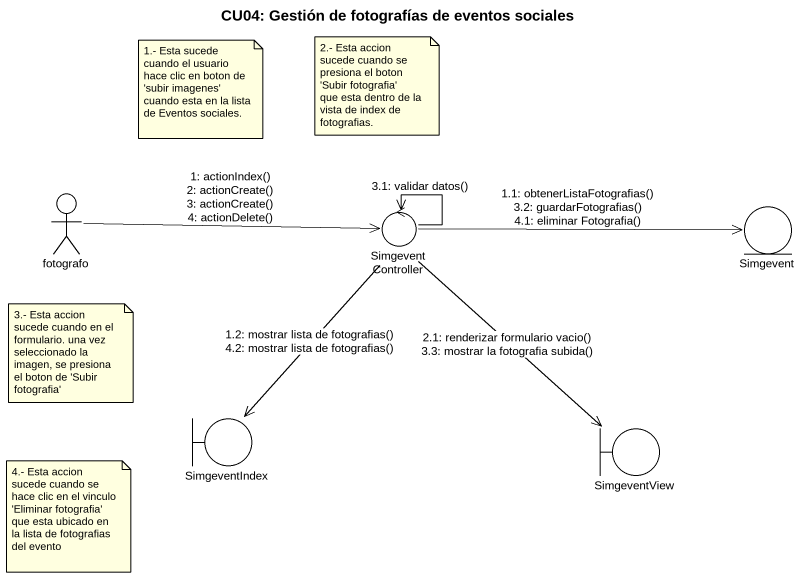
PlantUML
@startuml
title CU04: Gestión de fotografías de eventos sociales
actor fotografo
control SimgeventController
entity Simgevent
boundary SimgeventIndex
boundary SimgeventView
fotografo -right-> SimgeventController : 1: actionIndex()\n2: actionCreate()\n3: actionCreate()\n4: actionDelete()
SimgeventController -right-> Simgevent : 1.1: obtenerListaFotografias()\n3.2: guardarFotografias()\n4.1: eliminar Fotografia()
SimgeventController --> SimgeventIndex : 1.2: mostrar lista de fotografias()\n4.2: mostrar lista de fotografias()
SimgeventController --> SimgeventView : 2.1: renderizar formulario vacio()\n3.3: mostrar la fotografia subida()
SimgeventController --> SimgeventController : 3.1: validar datos()
note as N1
  1.- Esta sucede cuando el usuario hace clic en boton de 'subir imagenes' cuando esta en la lista de Eventos sociales.
end note
note as N2
  2.- Esta accion sucede cuando se presiona el boton 'Subir fotografia'
  que esta dentro de la vista de index de fotografias.
end note
note as N3
  3.- Esta accion sucede cuando en el formulario. una vez seleccionado la imagen, se presiona el boton de 'Subir fotografia'
end note
note as N4
  4.- Esta accion sucede cuando se hace clic en el vinculo 'Eliminar fotografia'
  que esta ubicado en la lista de fotografias del evento
end note
@enduml
